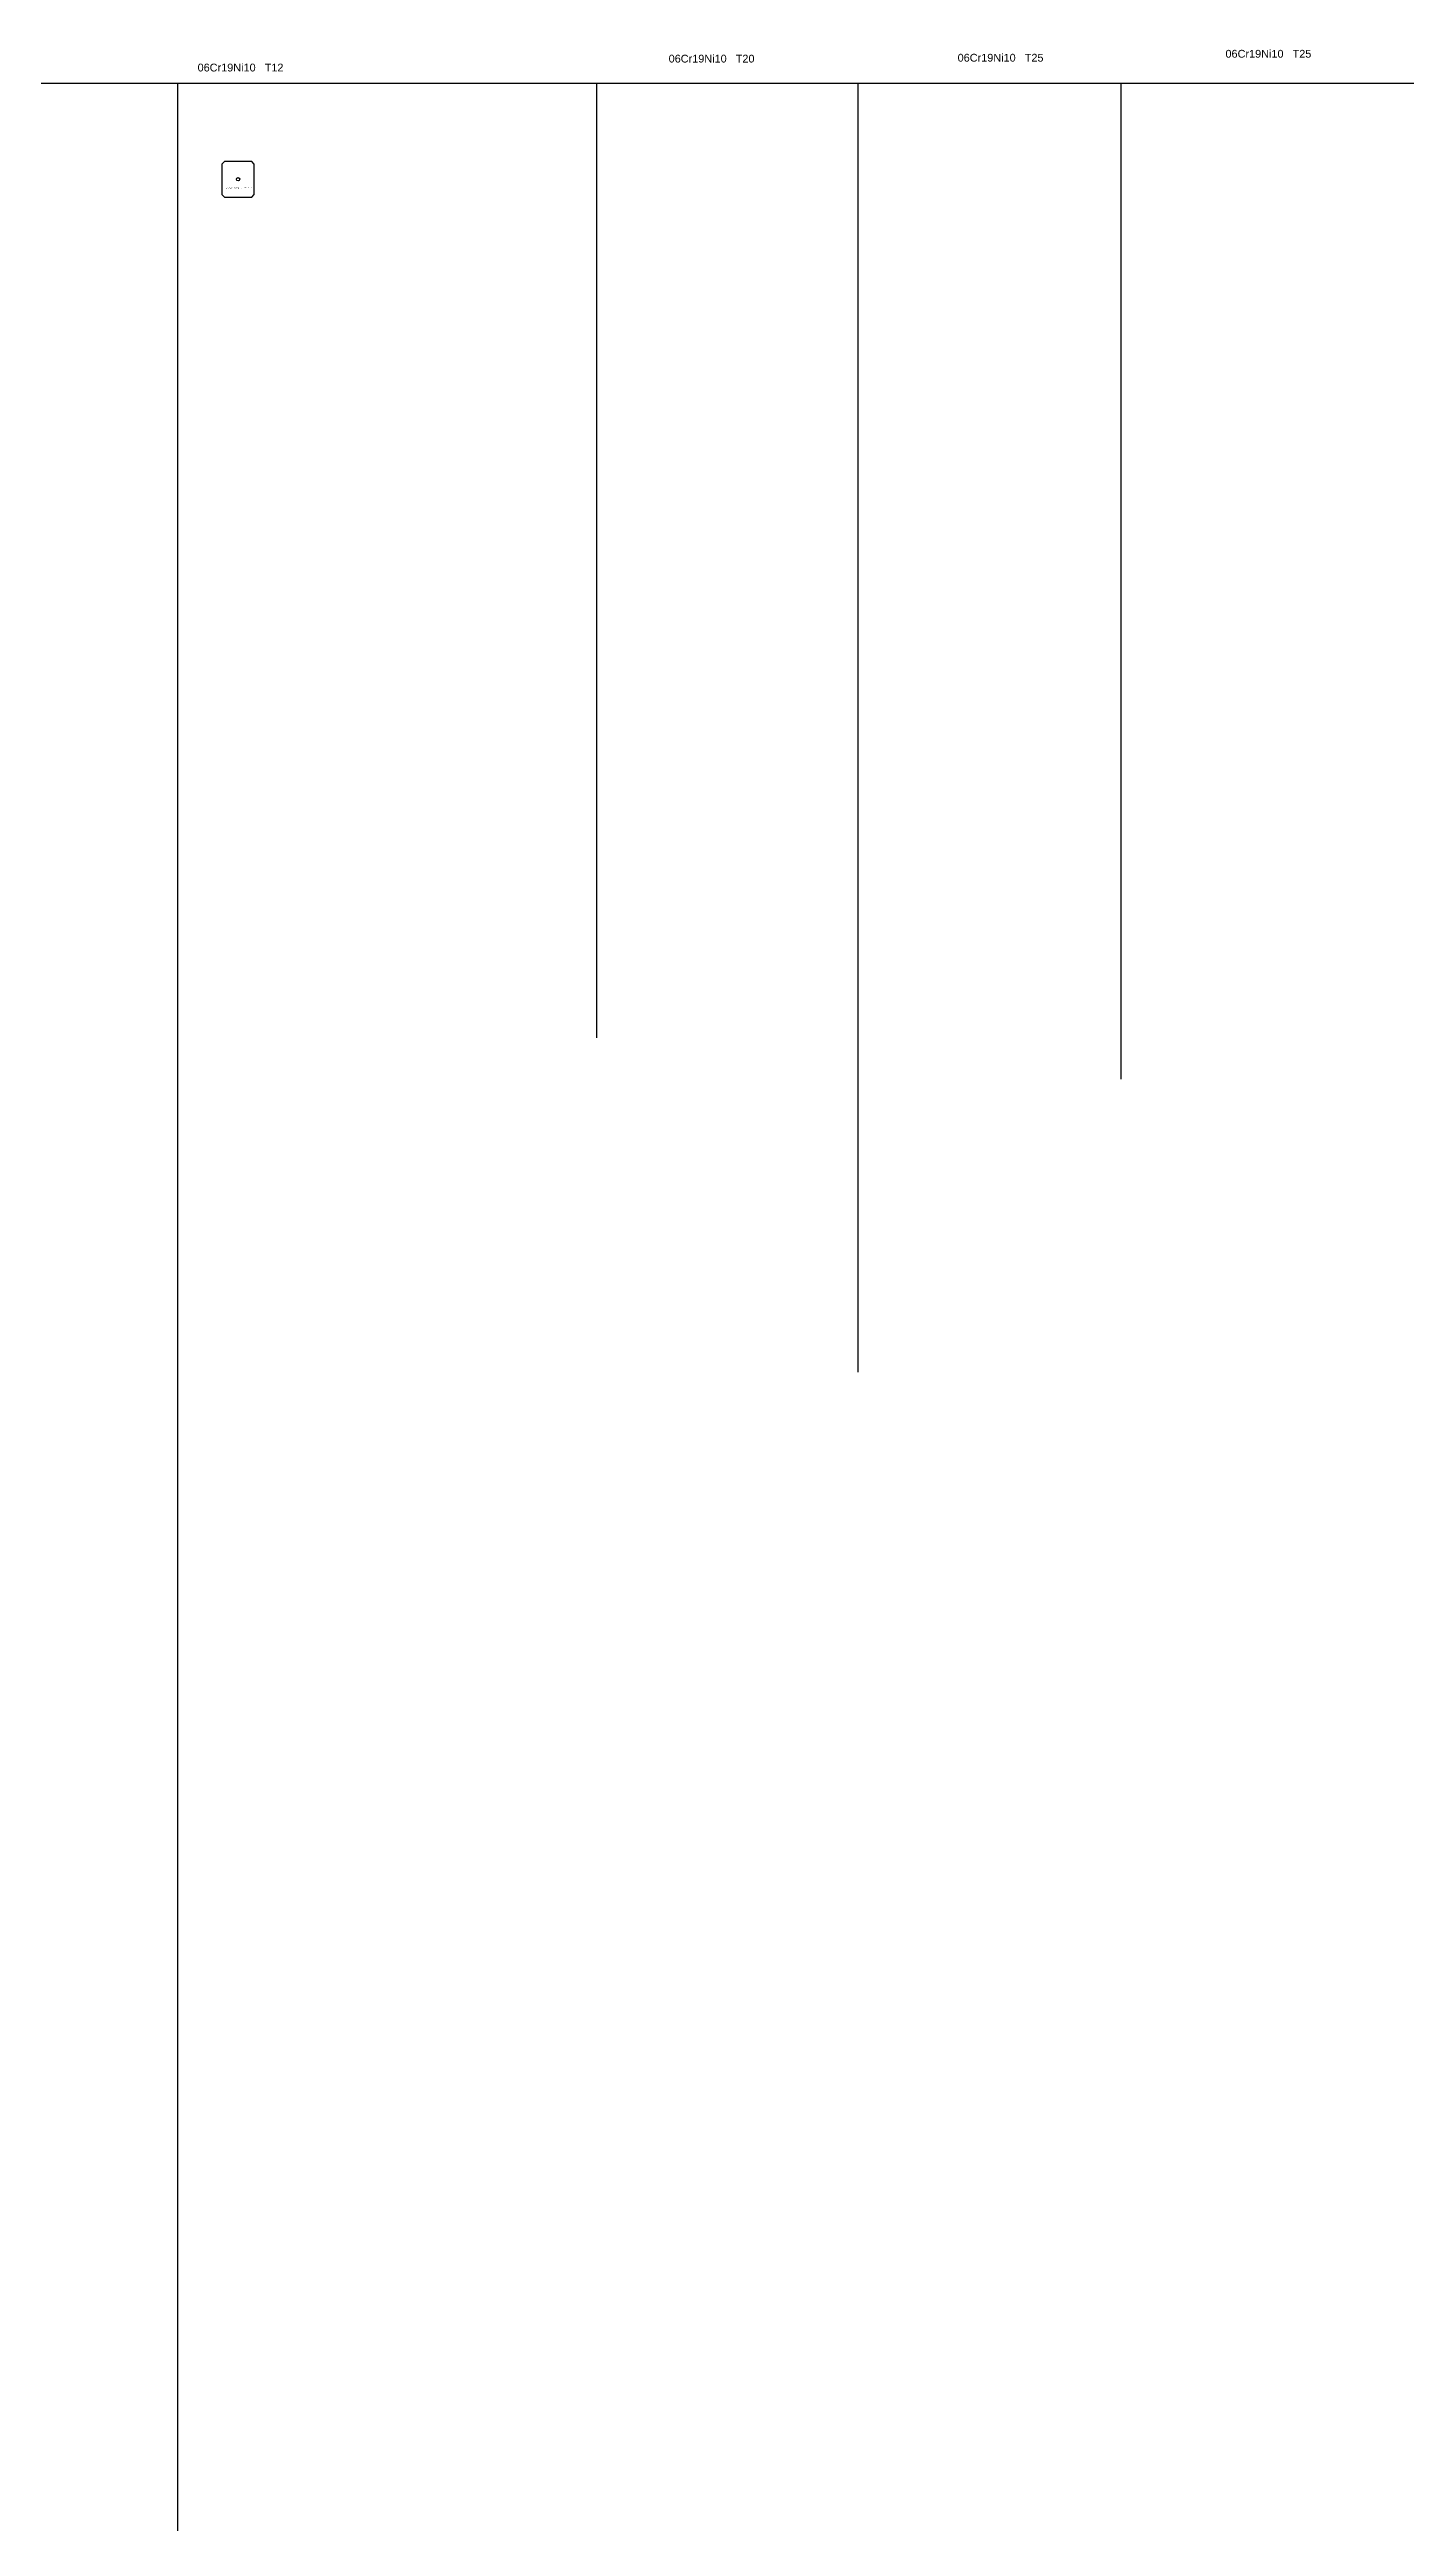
# Model space of a CAD drawing. Header units: millimetres. Extents: x 69569 to 103620, y -8463 to 17679.
# Drawn here: x 91009 to 95208, y 8296 to 15952 of the extents above; entities that cross this region are included whole.
import ezdxf

# ---------------------------------------------------------------- set-up
doc = ezdxf.new("R2010")
doc.units = ezdxf.units.MM
doc.layers.add('标注', color=3, linetype='Continuous')
doc.styles.get("Standard").update_dxf_attribs({"font": 'arial.ttf'})

# ---------------------------------------------------------------- blocks, each defined once
blk = doc.blocks.new('T12_GB_T4237_06Cr19Ni10______1303000013088 板 101006002871')
at = {"color": 7, "linetype": 'Continuous'}
for p, q in [((16745.6, 3503.8), (16737.6, 3495.8)), ((16737.6, 3495.8), (16737.6, 3401.8)), ((16829.6, 3503.8), (16745.6, 3503.8)), ((16837.6, 3495.8), (16829.6, 3503.8)), ((16837.6, 3401.8), (16837.6, 3495.8)), ((16737.6, 3401.8), (16745.6, 3393.8)), ((16745.6, 3393.8), (16829.6, 3393.8)), ((16829.6, 3393.8), (16837.6, 3401.8))]:
    blk.add_line(p, q, dxfattribs=at)
blk.add_circle((16787.6, 3448.8), 5.1, dxfattribs=at)
at = {"layer": '标注', "insert": (16750, 3425), "char_height": 2.418, "attachment_point": 1}
blk.add_mtext_dynamic_manual_height_columns('T12_GB_T4237_06Cr19Ni10______1303000013088 {\\fSimSun|b0|i0|c134|p34;板 }101006002871  4{\\fSimSun|b0|i0|c134|p34;件}1{\\fSimSun|b0|i0|c134|p34;套 共12件}', width=79.048, gutter_width=0.672, heights=[0], dxfattribs=at)

msp = doc.modelspace()

# ---------------------------------------------------------------- linework, layer by layer
at = {"color": 1}
for p, q in [((69643.53375, 15847.53355), (96679.8126, 15847.53355)), ((91406.30815, 15847.53355), (91406.30815, 2622.54117)), ((92703.13376, 15847.53355), (92703.13376, 12892.89745)), ((93511.68107, 15847.53355), (93511.68107, 11857.72063)), ((94326.23216, 15847.53355), (94326.23216, 12764.40892))]:
    msp.add_line(p, q, dxfattribs=at)

# ---------------------------------------------------------------- block references
at = {"color": 2}
msp.add_blockref('T12_GB_T4237_06Cr19Ni10______1303000013088 板 101006002871', (74805.9442, 12101.4249), dxfattribs=at)

# ---------------------------------------------------------------- texts
at = {"color": 1, "char_height": 24.1057955, "attachment_point": 1}
for s, insert in [('06Cr19Ni10   T20', (92926.37783, 15935.74788)), ('06Cr19Ni10   T25', (93821.02616, 15938.56686)), ('06Cr19Ni10   T25', (94650.25673, 15950.82515)), ('06Cr19Ni10   T12', (91468.07684, 15908.12781))]:
    msp.add_mtext_dynamic_manual_height_columns(s, width=297.6964133, gutter_width=12.5, heights=[0], dxfattribs=dict(at, insert=insert))

doc.saveas('drawing.dxf')
